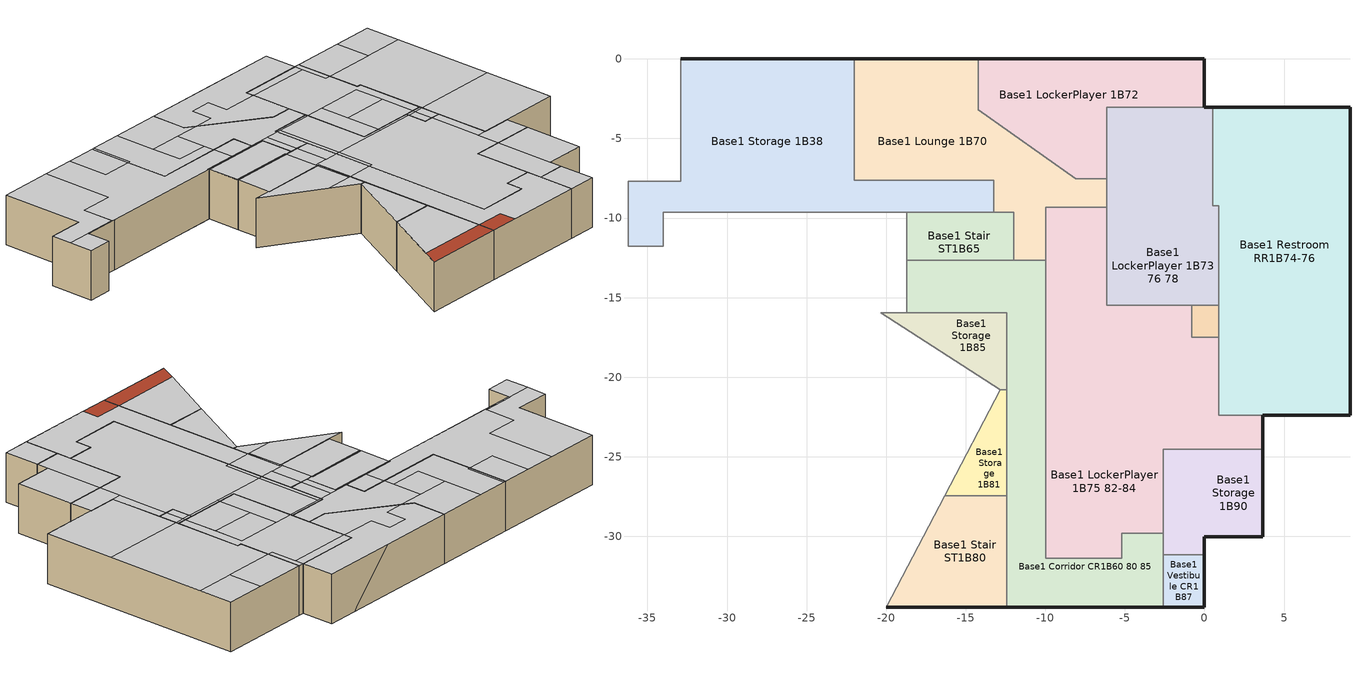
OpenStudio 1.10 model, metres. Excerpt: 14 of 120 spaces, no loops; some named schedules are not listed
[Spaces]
Base1 Stair ST1B80
 floor to Base2 Stair ST2B80: -12.42,-27.44 -12.42,-34.45 -20,-34.45 -16.31,-27.44 z-4.5
 wall outside: -20,-34.45 -12.42,-34.45 z-4.5:0
 wall to Base2 Weight 2B55 1B50: -16.31,-27.44 -20,-34.45 z-4.5:0
 wall to Base1 Storage 1B81: -12.42,-27.44 -16.31,-27.44 z-4.5:0
 wall to Base1 Corridor CR1B60 80 85: -12.42,-34.45 -12.42,-27.44 z-4.5:0
 ceiling to Flr1 Dining 150: -19.2,-32.92 -12.42,-32.92 -12.42,-27.44 -16.31,-27.44 z0
 roof outside: -12.42,-34.45 -12.42,-32.92 -19.2,-32.92 -20,-34.45 z0
Base1 Corridor CR1B60 80 85
 floor to Base2 Weight NE: -9.98,-17.58 -9.98,-21.76 -12.42,-21.76 -12.42,-17.58 z-4.5
 floor to Base2 Weight 2B55 1B50: -13.16,-15.9 -13.16,-15.95 -18.72,-15.95 -18.72,-15.9 z-4.5
 floor to Base2 Break 2B54: -15.21,-12.67 -15.21,-15.9 -18.72,-15.9 -18.72,-12.67 z-4.5
 floor to Base2 Restroom 2B55: -9.98,-15.15 -9.98,-17.58 -12.42,-17.58 -12.42,-15.95 -13.16,-15.95 -13.16,-15.15 z-4.5
 floor to Base2 Yoga 2B85: -9.98,-21.76 -9.98,-31.37 -5.18,-31.37 -5.18,-29.79 -2.59,-29.79 -2.59,-34.45 -12.42,-34.45 -12.42,-21.76 z-4.5
 floor to Base2 Corridor CR2B10 30 45: -9.98,-12.67 -9.98,-15.15 -13.16,-15.15 -13.16,-15.9 -15.21,-15.9 -15.21,-12.67 z-4.5
 wall outside: -12.42,-34.45 -2.59,-34.45 z-4.5:0
 wall to Base1 Storage 1B90: -2.59,-31.17 -2.59,-29.79 z-4.5:0
 wall to Base1 Vestibule CR1B87: -2.59,-34.45 -2.59,-31.17 z-4.5:0
 wall to Base1 Storage 1B81: -12.42,-20.79 -12.42,-27.44 z-4.5:0
 wall to Base1 Storage 1B85: -18.72,-15.95 -12.42,-15.95 -12.42,-20.79 z-4.5:0
 wall to Base1 Corridor CR1B05 25 55: -18.72,-12.67 -18.72,-15.95 z-4.5:0
 wall to Base1 Stair ST1B65: -11.97,-12.67 -18.72,-12.67 z-4.5:0
 wall to Base1 Lounge 1B70: -9.98,-12.67 -11.97,-12.67 z-4.5:0
 wall to Base1 LockerPlayer 1B75 82-84: -2.59,-29.79 -5.18,-29.79 -5.18,-31.37 -9.98,-31.37 -9.98,-12.67 z-4.5:0
 ceiling to Flr1 Restroom RRW153: -12.62,-15.95 -12.62,-12.67 -18.72,-12.67 -18.72,-15.95 z0
 ceiling to Flr1 Unconditioned Shaft E: -9.98,-15.74 -9.98,-12.67 -11.26,-12.67 -11.26,-15.74 z0
 ceiling to Flr1 Dining 150: -2.59,-34.45 -2.59,-29.79 -5.18,-29.79 -5.18,-31.37 -9.98,-31.37 -9.98,-19.25 -12.42,-19.25 -12.42,-32.92 -9.77,-32.92 -9.77,-34.45 z0
 ceiling to Flr1 Storage 150F: -9.98,-19.25 -9.98,-15.74 -12.62,-15.74 -12.62,-15.95 -12.42,-15.95 -12.42,-19.25 z0
 ceiling to Flr1 Stair ST165: -11.26,-15.74 -11.26,-12.67 -12.62,-12.67 -12.62,-15.74 z0
 roof outside: -9.77,-34.45 -9.77,-32.92 -12.42,-32.92 -12.42,-34.45 z0
Base1 Vestibule CR1B87
 floor to Base2 Yoga 2B85: 0,-31.17 0,-34.45 -2.59,-34.45 -2.59,-31.17 z-4.5
 wall outside: -2.59,-34.45 0,-34.45 0,-31.17 z-4.5:0
 wall to Base1 Storage 1B90: 0,-31.17 -2.59,-31.17 z-4.5:0
 ceiling to Flr1 Dining 150: 0,-34.45 0,-31.17 -2.59,-31.17 -2.59,-34.45 z0
Base1 LockerPlayer 1B75 82-84
 floor to Base2 Storage 2B82: -0.81,-15.83 -0.81,-17.49 0,-17.49 0,-21.76 -4.39,-21.76 -4.39,-15.83 z-4.5
 floor to Base2 MechRoom 2B75: -6.13,-10.39 -6.13,-15.49 -0.81,-15.49 -0.81,-15.83 -9.74,-15.83 -9.74,-10.39 z-4.5; 0.89,-17.49 0.89,-21.16 0,-21.16 0,-17.49 z-4.5
 floor to Base2 Storage Perimeter N: -6.13,-9.32 -6.13,-10.39 -9.98,-10.39 -9.98,-9.32 z-4.5
 floor to Base2 Corridor CR2B10 30 45: -9.74,-12.63 -9.74,-15.15 -9.98,-15.15 -9.98,-12.63 z-4.5
 floor to Base2 Restroom 2B55: -9.74,-15.15 -9.74,-17.58 -9.98,-17.58 -9.98,-15.15 z-4.5
 floor to Base2 Weight NE: -4.39,-15.83 -4.39,-21.76 -9.98,-21.76 -9.98,-17.58 -9.74,-17.58 -9.74,-15.83 z-4.5
 floor to Base2 Storage 2B75A: 0.89,-21.16 0.89,-22.4 3.66,-22.4 3.66,-24.54 0,-24.54 0,-21.16 z-4.5
 floor to Base2 Yoga 2B85: 0,-21.76 0,-24.54 -2.59,-24.54 -2.59,-29.79 -5.18,-29.79 -5.18,-31.37 -9.98,-31.37 -9.98,-21.76 z-4.5
 floor to Base2 Electrical 2B70: -9.74,-10.39 -9.74,-12.63 -9.98,-12.63 -9.98,-10.39 z-4.5
 wall outside: 3.66,-24.54 3.66,-22.4 z-4.5:0
 wall to Base1 LockerPlayer 1B73 76 78: -0.81,-15.49 -6.13,-15.49 -6.13,-9.32 z-4.5:0
 wall to Base1 Unconditioned Shaft: 0.89,-17.49 -0.81,-17.49 -0.81,-15.49 z-4.5:0
 wall to Base1 Restroom RR1B74-76: 3.66,-22.4 0.89,-22.4 0.89,-17.49 z-4.5:0
 wall to Base1 Storage 1B90: -2.59,-29.79 -2.59,-24.54 3.66,-24.54 z-4.5:0
 wall to Base1 Lounge 1B70: -6.13,-9.32 -9.98,-9.32 -9.98,-12.67 z-4.5:0
 ceiling to Flr1 Storage 180: 3.66,-24.54 3.66,-22.4 0,-22.4 0,-24.54 z0
 ceiling to Flr1 Dining 150: -5.18,-31.37 -5.18,-29.79 -2.59,-29.79 -2.59,-24.54 0,-24.54 0,-17.49 -0.81,-17.49 -0.81,-15.74 -9.61,-15.74 -9.61,-19.25 -9.98,-19.25 -9.98,-31.37 z0
 ceiling to Flr1 Storage 181: -0.81,-15.74 -0.81,-15.49 -4.36,-15.49 -4.36,-15.74 z0
 ceiling to Flr1 Hydrotherapy 186: 0.89,-22.4 0.89,-17.49 0,-17.49 0,-22.4 z0
 ceiling to Flr1 Treatment 170 177A 185: -6.13,-9.51 -6.13,-9.32 -9.98,-9.32 -9.98,-9.51 z0
 ceiling to Flr1 Storage 150F: -9.61,-19.25 -9.61,-15.74 -9.98,-15.74 -9.98,-19.25 z0
 ceiling to Flr1 Restroom RR176 178: -4.36,-15.74 -4.36,-15.49 -6.13,-15.49 -6.13,-9.51 -9.61,-9.51 -9.61,-15.74 z0
 ceiling to Flr1 Unconditioned Shaft E: -9.61,-15.74 -9.61,-9.51 -9.98,-9.51 -9.98,-15.74 z0
Base1 Storage 1B90
 floor to Base2 Storage 2B75A: 3.66,-24.54 3.66,-30.02 0,-30.02 0,-24.54 z-4.5
 floor to Base2 Yoga 2B85: -2.59,-24.54 0,-24.54 0,-31.17 -2.59,-31.17 z-4.5
 wall outside: 0,-31.17 0,-30.02 3.66,-30.02 3.66,-24.54 z-4.5:0
 ceiling to Flr1 Storage 180: 3.66,-30.02 3.66,-24.54 0,-24.54 0,-30.02 z0
 ceiling to Flr1 Dining 150: 0,-31.17 0,-24.54 -2.59,-24.54 -2.59,-31.17 z0
Base1 Storage 1B81
 floor to Base2 Weight 2B55 1B50: -12.42,-20.79 -12.42,-21.76 -13.33,-21.76 -12.82,-20.79 z-4.5
 floor to Base2 Yoga 2B85: -12.42,-21.76 -12.42,-27.44 -16.31,-27.44 -13.33,-21.76 z-4.5
 wall to Base1 Storage 1B85: -12.42,-20.79 -12.82,-20.79 z-4.5:0
 wall to Base2 Weight 2B55 1B50: -12.82,-20.79 -16.31,-27.44 z-4.5:0
 ceiling to Flr1 Dining 150: -12.42,-27.44 -12.42,-20.79 -12.82,-20.79 -16.31,-27.44 z0
Base1 Restroom RR1B74-76
 floor to Base2 MechRoom 2B75: 9.14,-3.05 9.14,-19.89 3,-19.89 3,-21.16 0.89,-21.16 0.89,-9.22 0.51,-9.22 0.51,-3.05 z-4.5
 floor to Base2 Storage 2B75A: 3,-21.16 3,-22.4 0.89,-22.4 0.89,-21.16 z-4.5
 floor to Base2 Storage 2B75B: 9.14,-19.89 9.14,-22.4 3,-22.4 3,-19.89 z-4.5
 wall outside: 3.66,-22.4 9.14,-22.4 9.14,-3.05 0.51,-3.05 z-4.5:0
 wall to Base1 Unconditioned Shaft: 0.89,-15.49 0.89,-17.49 z-4.5:0
 wall to Base1 LockerPlayer 1B73 76 78: 0.51,-3.05 0.51,-9.22 0.89,-9.22 0.89,-15.49 z-4.5:0
 ceiling to Flr1 Stair ST195: 5.35,-6.32 5.35,-3.05 0.51,-3.05 0.51,-6.32 z0
 ceiling to Flr1 Hydrotherapy 186: 9.14,-22.4 9.14,-15.74 0.89,-15.74 0.89,-22.4 z0
 ceiling to Flr1 Treatment 170 177A 185: 9.14,-15.74 9.14,-6.32 0.51,-6.32 0.51,-9.22 0.89,-9.22 0.89,-15.74 z0
 ceiling to Flr1 Break 189: 9.14,-6.32 9.14,-3.05 5.35,-3.05 5.35,-6.32 z0
Base1 Storage 1B85
 floor to Base2 Restroom 2B55: -12.42,-15.95 -12.42,-17.58 -13.16,-17.58 -13.16,-15.95 z-4.5
 floor to Base2 Weight 2B55 1B50: -13.16,-15.95 -13.16,-17.58 -12.42,-17.58 -12.42,-20.79 -12.82,-20.79 -20.34,-15.95 z-4.5
 wall to Base2 Weight 2B55 1B50: -20.34,-15.95 -12.82,-20.79 z-4.5:0
 wall to Base1 Corridor CR1B05 25 55: -18.72,-15.95 -20.34,-15.95 z-4.5:0
 ceiling to Flr1 Restroom RRW153: -12.62,-19.25 -12.62,-15.95 -20.34,-15.95 -15.2,-19.25 z0
 ceiling to Flr1 Storage 150F: -12.42,-19.25 -12.42,-15.95 -12.62,-15.95 -12.62,-19.25 z0
 ceiling to Flr1 Dining 150: -12.42,-20.79 -12.42,-19.25 -15.2,-19.25 -12.82,-20.79 z0
Base1 Unconditioned Shaft
 floor to Base2 MechRoom 2B75: 0.89,-15.49 0.89,-17.49 0,-17.49 0,-15.83 -0.81,-15.83 -0.81,-15.49 z-4.5
 floor to Base2 Storage 2B82: 0,-15.83 0,-17.49 -0.81,-17.49 -0.81,-15.83 z-4.5
 wall to Base1 LockerPlayer 1B73 76 78: 0.89,-15.49 -0.81,-15.49 z-4.5:0
 ceiling to Flr1 Storage 181: 0,-15.74 0,-15.49 -0.81,-15.49 -0.81,-15.74 z0
 ceiling to Flr1 Hydrotherapy 186: 0.89,-17.49 0.89,-15.74 0,-15.74 0,-17.49 z0
 ceiling to Flr1 Dining 150: 0,-17.49 0,-15.74 -0.81,-15.74 -0.81,-17.49 z0
 ceiling to Flr1 Treatment 170 177A 185: 0.89,-15.74 0.89,-15.49 0,-15.49 0,-15.74 z0
Base1 LockerPlayer 1B73 76 78
 floor to Base2 Storage Perimeter N: -2.83,-3.05 -2.83,-10.39 -6.13,-10.39 -6.13,-3.05 z-4.5
 floor to Base2 MechRoom 2B75: 0.51,-3.05 0.51,-9.22 0.89,-9.22 0.89,-15.49 -6.13,-15.49 -6.13,-10.39 -2.83,-10.39 -2.83,-3.05 z-4.5
 wall outside: 0.51,-3.05 0,-3.05 z-4.5:0
 wall to Base1 Lounge 1B70: -6.13,-7.54 -6.13,-9.32 z-4.5:0
 wall to Base1 LockerPlayer 1B72: 0,-3.05 -6.13,-3.05 -6.13,-7.54 z-4.5:0
 ceiling to Flr1 Office 173 175 177 179: 0,-3.81 0,-3.05 -6.13,-3.05 -6.13,-3.81 z0
 ceiling to Flr1 Restroom RR176 178: -4.36,-15.49 -4.36,-9.51 -6.13,-9.51 -6.13,-15.49 z0
 ceiling to Flr1 Office 178: 0,-12.28 0,-9.51 -4.36,-9.51 -4.36,-12.28 z0
 ceiling to Flr1 Stair ST195: 0,-6.32 0.51,-6.32 0.51,-3.05 0,-3.05 z0
 ceiling to Flr1 Storage 181: 0,-15.49 0,-12.28 -4.36,-12.28 -4.36,-15.49 z0
 ceiling to Flr1 Treatment 170 177A 185: 0.89,-15.49 0.89,-9.22 0.51,-9.22 0.51,-6.32 0,-6.32 0,-3.81 -6.13,-3.81 -6.13,-9.51 0,-9.51 0,-15.49 z0
Base1 Lounge 1B70
 floor to Base2 Corridor CR2B10 30 45: -9.98,-12.63 -9.98,-12.67 -11.97,-12.67 -11.97,-12.63 z-4.5
 floor to Base2 Electrical 2B70: -9.98,-10.39 -9.98,-12.63 -11.97,-12.63 -11.97,-10.39 z-4.5
 floor to Base2 Storage Perimeter N: -14.22,0 -14.22,-3.2 -8.08,-7.54 -6.13,-7.54 -6.13,-9.32 -9.98,-9.32 -9.98,-10.39 -11.97,-10.39 -11.97,-9.64 -13.23,-9.64 -13.23,-7.63 -21.99,-7.63 -21.99,0 z-4.5
 wall ground (Surface 465 C-Factor Construction): -14.22,0 -21.99,0 z-4.5:0
 wall to Base1 LockerPlayer 1B72: -6.13,-7.54 -8.08,-7.54 -14.22,-3.2 -14.22,0 z-4.5:0
 wall to Base1 Stair ST1B65: -13.23,-9.64 -11.97,-9.64 -11.97,-12.67 z-4.5:0
 wall to Base1 Storage 1B38: -21.99,0 -21.99,-7.63 -13.23,-7.63 -13.23,-9.64 z-4.5:0
 ceiling to Flr1 Treatment 170 177A 185: -9.98,-9.51 -9.98,-9.32 -6.13,-9.32 -6.13,-7.54 -8.08,-7.54 -13.36,-3.81 -15.76,-3.81 -15.76,-7.63 -13.23,-7.63 -13.23,-9.51 z0
 ceiling to Flr1 Vestibule 156: -21.8,-3.81 -21.8,0 -21.99,0 -21.99,-3.81 z0
 ceiling to Flr1 Treatment 171: -15.76,-6.61 -15.76,-3.81 -18.81,-3.81 -18.81,-6.61 z0
 ceiling to Flr1 Unconditioned Shaft E: -9.98,-12.67 -9.98,-9.51 -11.26,-9.51 -11.26,-12.67 z0
 ceiling to Flr1 Office 173 175 177 179: -13.36,-3.81 -14.22,-3.2 -14.22,0 -18.81,0 -18.81,-3.81 z0
 ceiling to Flr1 Lobby 155 ST155 255 ST255: -15.76,-7.63 -15.76,-6.61 -18.81,-6.61 -18.81,0 -21.8,0 -21.8,-3.81 -21.99,-3.81 -21.99,-7.63 z0
 ceiling to Flr1 Stair ST165: -11.26,-12.67 -11.26,-9.51 -13.23,-9.51 -13.23,-9.64 -11.97,-9.64 -11.97,-12.67 z0
Base1 Stair ST1B65
 floor to Base2 Electrical 2B70: -11.97,-10.39 -11.97,-12.63 -12.12,-12.63 -12.12,-10.39 z-4.5
 floor to Base2 Storage Perimeter N: -11.97,-9.64 -11.97,-10.39 -18.72,-10.39 -18.72,-9.64 z-4.5
 floor to Base2 Break 2B54: -15.21,-12.51 -15.21,-12.67 -18.72,-12.67 -18.72,-12.51 z-4.5
 floor to Base2 Corridor CR2B10 30 45: -12.12,-10.39 -12.12,-12.63 -11.97,-12.63 -11.97,-12.67 -15.21,-12.67 -15.21,-12.51 -18.72,-12.51 -18.72,-10.39 z-4.5
 wall to Base1 Storage 1B38: -13.23,-9.64 -18.72,-9.64 z-4.5:0
 wall to Base1 Corridor CR1B05 25 55: -18.72,-9.64 -18.72,-12.67 z-4.5:0
 ceiling to Flr1 Restroom RRW153: -12.62,-12.67 -12.62,-12.54 -18.72,-12.54 -18.72,-12.67 z0
 ceiling to Flr1 Stair ST165: -11.97,-12.67 -11.97,-9.64 -18.72,-9.64 -18.72,-12.54 -12.62,-12.54 -12.62,-12.67 z0
Base1 Storage 1B38
 floor to Base2 Storage 2B15: -34.01,-10.39 -34.01,-11.76 -36.22,-11.76 -36.22,-10.39 z-4.5
 floor to Base2 Storage Perimeter N: -21.99,0 -21.99,-7.63 -13.23,-7.63 -13.23,-9.64 -34.01,-9.64 -34.01,-10.39 -36.22,-10.39 -36.22,-7.7 -32.92,-7.7 -32.92,0 z-4.5
 wall ground (Surface 488 C-Factor Construction): -21.99,0 -32.92,0 z-4.5:0
 wall to Base1 Corridor CR1B05 25 55: -30.71,-9.64 -18.72,-9.64 / -36.22,-11.76 -34.01,-11.76 z-4.5:0
 wall to Base1 Elevator EL1B45: -34.01,-11.76 -34.01,-9.64 -30.71,-9.64 z-4.5:0
 wall to Base1 LockerOther 1B30: -36.22,-7.7 -36.22,-11.76 z-4.5:0
 wall to Base1 Lounge 1B33 36: -32.92,0 -32.92,-7.7 -36.22,-7.7 z-4.5:0
 ceiling to Flr1 Elevator EL145: -30.95,-9.64 -30.95,-9.55 -33.93,-9.55 -33.93,-9.64 z0
 ceiling to Flr1 Lobby 155 ST155 255 ST255: -18.81,-9.64 -18.81,-9.51 -15.76,-9.51 -15.76,-7.63 -21.99,-7.63 -21.99,-3.81 -24.85,-3.81 -24.85,0 -27.83,0 -27.83,-6.61 -30.95,-6.61 -30.95,-9.64 z0
 ceiling to Flr1 Treatment 170 177A 185: -13.23,-9.51 -13.23,-7.63 -15.76,-7.63 -15.76,-9.51 z0
 ceiling to Flr1 Vestibule 156: -21.99,-3.81 -21.99,0 -24.85,0 -24.85,-3.81 z0
 ceiling to Flr1 Stair ST165: -13.23,-9.64 -13.23,-9.51 -18.81,-9.51 -18.81,-9.64 z0
 ceiling to Flr1 Office 130-132 136 138 139: -30.95,-9.55 -30.95,-6.61 -27.83,-6.61 -27.83,0 -32.92,0 -32.92,-7.7 -36.22,-7.7 -36.22,-9.55 z0
 ceiling to Flr1 Office 133: -34.01,-11.76 -34.01,-9.64 -33.93,-9.64 -33.93,-9.55 -36.22,-9.55 -36.22,-11.76 z0
Base1 LockerPlayer 1B72
 floor to Base2 MechRoom 2B75: 0,0 0,-3.05 -2.83,-3.05 -2.83,0 z-4.5
 floor to Base2 Storage Perimeter N: -2.83,0 -2.83,-3.05 -6.13,-3.05 -6.13,-7.54 -8.08,-7.54 -14.22,-3.2 -14.22,0 z-4.5
 wall outside: 0,-3.05 0,0 z-4.5:0; 0,0,0 0,0,-4.5 -2.83,0,-4.5 -7.11,0,0
 wall ground (Surface 517 C-Factor Construction): -7.11,0,0 -2.83,0,-4.5 -14.22,0,-4.5 -14.22,0,0
 ceiling to Flr1 Treatment 170 177A 185: -6.13,-7.54 -6.13,-3.81 -9.54,-3.81 -9.54,-1.85 -11.5,-1.85 -11.5,-3.81 -13.36,-3.81 -8.08,-7.54 z0
 ceiling to Flr1 Office 173 175 177 179: -11.5,-3.81 -11.5,-1.85 -9.54,-1.85 -9.54,-3.81 -6.13,-3.81 -6.13,-3.05 0,-3.05 0,0 -14.22,0 -14.22,-3.2 -13.36,-3.81 z0
[Building]
Dal_Ward: North Axis {deg}=0; Default Construction Set=CU Dal Ward Existing Constructions
[ClimateZones]
Climate Zone Institution Name 1=ASHRAE; Climate Zone Document Name 1=ANSI/ASHRAE Standard 169; Climate Zone Document Year 1=2006; Climate Zone Institution Name 2=CEC; Climate Zone Document Name 2=California Climate Zone Descriptions; Climate Zone Document Year 2=1995
[Site]
Broomfield Jeffco  Boulder   S: Latitude {deg}=40.13; Longitude {deg}=-105.24; Time Zone {hr}=-7; Elevation {m}=1689
[SizingPeriod:DesignDay] Daily Dry-Bulb Temperature Range {deltaC}=15.2; Barometric Pressure {Pa}=83011; Wind Speed {m/s}=4.2; Wind Direction {deg}=80; Sky Clearness=0; Rain Indicator=0; Snow Indicator=0; Day of Month=21; Month=7; Day Type=SummerDesignDay; Daylight Saving Time Indicator=0; Dry-Bulb Temperature Range Modifier Type=DefaultMultipliers; Solar Model Indicator=ASHRAETau; ASHRAE Taub=0.424; ASHRAE Taud=2.012
Name | Maximum Dry-Bulb Temperature {C} | Humidity Indicating Conditions at Maximum Dry-Bulb {BasedOnField A3} | Humidity Indicating Type
Denver Intl Ap Ann Clg .4% Condns DB=>MWB | 34.6 | 15.7 | Wetbulb
Denver Intl Ap Ann Clg .4% Condns WB=>MDB | 27.3 | 18.3 | Wetbulb
Denver Intl Ap Ann Clg .4% Condns Enth=>MDB | 27 | 58300 | Enthalpy
Denver Intl Ap Ann Clg .4% Condns DP=>MDB | 19.9 | 16 | Dewpoint
[Construction]
ExtSlabCarpet 4in ClimateZone 1-8: MAT-CC05 4 HW CONCRETE, CP02 CARPET PAD
Interior Floor: F16 Acoustic tile, F05 Ceiling air space resistance, M11 100mm lightweight concrete
Interior Wall: G01a 19mm gypsum board, F04 Wall air space resistance, G01a 19mm gypsum board
Interior Ceiling: M11 100mm lightweight concrete, F05 Ceiling air space resistance, F16 Acoustic tile
Interior Window: Clear 3mm
Interior Door; Interior Partition: G05 25mm wood
Dal Ward Existing Roof: Clay Roof Tile - Lightweight Concrete - 1 in. - 80 lb/ft3, Metal Decking, Steel Roof Joists with R-30 Batt Insulation, Gypsum Board - 5/8 in.
Dal Ward Existing Exterior Wall: Sandstone - 4 in. - 120 lb/ft3, Gypsum Board - 5/8 in., Extruded Polystyrene Insulation Board - 1 in., Steel-Framed - 8 in. Studs - 16 in. OC - R-19 Cavity Insulation, Gypsum Board - 5/8 in.
Dal Ward Existing Glazing - U-0.55/SHGC-0.35/VLT-0.44: Dal Ward Existing Glazing - U-0.55/SHGC-0.35/VLT-0.44
Dal Ward Existing Glazing - U-0.55/SHGC-0.55/VLT-0.70: Dal Ward Existing Glazing - U-0.55/SHGC-0.55/VLT-0.70
Dal Ward Existing Glazing - U-0.80/SHGC-0.55/VLT-0.70: Dal Ward Existing Glazing - U-0.80/SHGC-0.55/VLT-0.70
[Material]
Name | Roughness | Thickness {m} | Conductivity {W/m-K} | Density {kg/m3} | Specific Heat {J/kg-K} | Thermal Absorptance | Solar Absorptance | Visible Absorptance
MAT-CC05 4 HW CONCRETE | Rough | 0.1016 | 1.311 | 2240 | 836.8 | 0.9 | 0.85 | 0.85
Metal Decking | MediumSmooth | 0.0015 | 45.006 | 7680 | 418.4 | 0.9 | 0.6 | 0.6
F16 Acoustic tile | MediumSmooth | 0.0191 | 0.06 | 368 | 590 | 0.9 | 0.3 | 0.3
M11 100mm lightweight concrete | MediumRough | 0.1016 | 0.53 | 1280 | 840 | 0.9 | 0.5 | 0.5
G01a 19mm gypsum board | MediumSmooth | 0.019 | 0.16 | 800 | 1090 | 0.9 | 0.4 | 0.4
G05 25mm wood | MediumSmooth | 0.0254 | 0.15 | 608 | 1630 | 0.9 | 0.5 | 0.5
Clay Roof Tile - Lightweight Concrete - 1 in. - 80 lb/ft3 | MediumRough | 0.0254 | 0.53 | 1281.48 | 840
Gypsum Board - 5/8 in. | MediumSmooth | 0.015875 | 0.16 | 800 | 1090
Sandstone - 4 in. - 120 lb/ft3 | MediumRough | 0.1016 | 1.9 | 1922.22 | 790
Steel-Framed - 8 in. Studs - 16 in. OC - R-19 Cavity Insulation | Smooth | 0.2032 | 0.192299 | 69.5201 | 628.02
[Material:NoMass]
CP02 CARPET PAD: Roughness=Smooth; Thermal Resistance {m2-K/W}=0.1; Thermal Absorptance=0.9; Solar Absorptance=0.8; Visible Absorptance=0.8
[Material:AirGap]
Name | Thermal Resistance {m2-K/W}
F05 Ceiling air space resistance | 0.18
F04 Wall air space resistance | 0.15
Extruded Polystyrene Insulation Board - 1 in. | 0.880551
Steel Roof Joists with R-30 Batt Insulation | 2.64165
[WindowMaterial:Glazing]
Clear 3mm: Optical Data Type=SpectralAverage; Thickness {m}=0.003; Solar Transmittance at Normal Incidence=0.837; Front Side Solar Reflectance at Normal Incidence=0.075; Back Side Solar Reflectance at Normal Incidence=0; Visible Transmittance at Normal Incidence=0.898; Front Side Visible Reflectance at Normal Incidence=0.081; Back Side Visible Reflectance at Normal Incidence=0; Infrared Transmittance at Normal Incidence=0; Front Side Infrared Hemispherical Emissivity=0.84; Back Side Infrared Hemispherical Emissivity=0.84; Conductivity {W/m-K}=0.9; Dirt Correction Factor for Solar and Visible Transmittance=1; Solar Diffusing=No
[DefaultConstructionSet]
CU Dal Ward Existing Constructions: Default Exterior Surface Constructions=Default Surface Constructions 13; Default Interior Surface Constructions=Default Surface Constructions 14; Default Ground Contact Surface Constructions=Default Surface Constructions 15; Default Exterior SubSurface Constructions=Default Sub Surface Constructions 9; Default Interior SubSurface Constructions=Default Sub Surface Constructions 10; Interior Partition Construction=Interior Partition
[DefaultSurfaceConstructions]
Name | Floor Construction | Wall Construction | Roof Ceiling Construction
Default Surface Constructions 13 | ExtSlabCarpet 4in ClimateZone 1-8 | Dal Ward Existing Exterior Wall | Dal Ward Existing Roof
Default Surface Constructions 14 | Interior Floor | Interior Wall | Interior Ceiling
Default Surface Constructions 15 | ExtSlabCarpet 4in ClimateZone 1-8 | ExtSlabCarpet 4in ClimateZone 1-8 | ExtSlabCarpet 4in ClimateZone 1-8
[DefaultSubSurfaceConstructions]
Name | Fixed Window Construction | Operable Window Construction | Glass Door Construction | Tubular Daylight Dome Construction | Tubular Daylight Diffuser Construction | Door Construction
Default Sub Surface Constructions 9 | Dal Ward Existing Glazing - U-0.55/SHGC-0.55/VLT-0.70 | Dal Ward Existing Glazing - U-0.55/SHGC-0.35/VLT-0.44 | Dal Ward Existing Glazing - U-0.80/SHGC-0.55/VLT-0.70 | Interior Window | Interior Window
Default Sub Surface Constructions 10 | Interior Window | Interior Window |  |  |  | Interior Door
[WindowMaterial:SimpleGlazingSystem]
Name | U-Factor {W/m2-K} | Solar Heat Gain Coefficient | Visible Transmittance
Dal Ward Existing Glazing - U-0.80/SHGC-0.55/VLT-0.70 | 4.54261 | 0.55 | 0.7
Dal Ward Existing Glazing - U-0.55/SHGC-0.35/VLT-0.44 | 3.12304 | 0.35 | 0.44
Dal Ward Existing Glazing - U-0.55/SHGC-0.55/VLT-0.70 | 3.12304 | 0.55 | 0.7
[Construction:CfactorUndergroundWall] C-Factor {W/m2-K}=0.647322; Height {m}=4.4958
Surface 488 C-Factor Construction; Surface 465 C-Factor Construction; Surface 517 C-Factor Construction
[BuildingStory]
Base1: Nominal Z Coordinate {m}=0; Nominal Floor to Floor Height {m}=4.4958
[Space] Building Story=Base1
Name | Space Type | Thermal Zone
Base1 Stair ST1B80; Base1 Stair ST1B65 | 90.1-2007 - Dal_Ward - Stair - AHU-1 - ExistingLPD | Base1 Corridor E
Base1 Corridor CR1B60 80 85 | 90.1-2007 - Dal_Ward - Corridor - AHU-1 - ExistingLPD | Base1 Corridor E
Base1 Vestibule CR1B87 | 90.1-2007 - Dal_Ward - AlwaysOn - Vestibule - NoVentilation - ExistingLPD | Base1 Vestibule CR1B87
Base1 LockerPlayer 1B75 82-84 | 90.1-2007 - Dal_Ward - LockerPlayer - AHU-1 | Base1 LockerPlayer SE
Base1 Storage 1B90 | 90.1-2007 - Dal_Ward - Storage - AHU-1 | Base1 LockerPlayer SE
Base1 Storage 1B81 | 90.1-2007 - Dal_Ward - Storage - AHU-1 - ExistingLPD | Base1 Corridor E
Base1 Restroom RR1B74-76 | 90.1-2007 - Dal_Ward - Restroom - AHU-4 | Base1 LockerPlayer E
Base1 Storage 1B85 | 90.1-2007 - Dal_Ward - Storage - AHU-1 | Base1 Corridor E
Base1 Unconditioned Shaft |  | Base1 Unconditioned Shaft
Base1 LockerPlayer 1B73 76 78 | 90.1-2007 - Dal_Ward - LockerPlayer - AHU-4 | Base1 LockerPlayer E
Base1 Lounge 1B70 | 90.1-2007 - Dal_Ward - Lounge - AHU-4 | Base1 LockerPlayer NE
Base1 Storage 1B38 | 90.1-2007 - Dal_Ward - Storage - AHU-1 - ExistingLPD | Base1 Storage 1B38
Base1 LockerPlayer 1B72 | 90.1-2007 - Dal_Ward - LockerPlayer - AHU-4 | Base1 LockerPlayer NE
[ThermalZone] Use Ideal Air Loads=No
Name | Multiplier | Thermostat
Base1 Corridor E | 1 | Base1 Corridor E Thermostat
Base1 LockerPlayer SE |  | Base1 LockerPlayer SE Thermostat
Base1 LockerPlayer E | 1 | Base1 LockerPlayer E Thermostat
Base1 Unconditioned Shaft
Base1 Storage 1B38 |  | Base1 Storage 1B38 Thermostat
Base1 Vestibule CR1B87 |  | Base1 Vestibule CR1B87 Thermostat
Base1 LockerPlayer NE |  | Base1 LockerPlayer NE Thermostat
[Sizing:Zone]
Base1 Unconditioned Shaft: Zone Cooling Design Supply Air Temperature {C}=14; Zone Heating Design Supply Air Temperature {C}=40; Zone Cooling Design Supply Air Humidity Ratio {kg-H2O/kg-air}=0.0085; Zone Heating Design Supply Air Humidity Ratio {kg-H2O/kg-air}=0.008; Cooling Design Air Flow Method=DesignDay; Heating Design Air Flow Method=DesignDay
[People:Definition] Number of People Calculation Method=People/Area; Fraction Radiant=0.3
Name | People per Space Floor Area {person/m2}
90.1-2007 - Office - Corridor People Definition | 0.0107639
90.1-2007 - PriSchl - Gym People Definition | 0.5
90.1-2007 - CU - Lounge People Definition | 0.161459
90.1-2007 - Office - Restroom People Definition | 0.107639
[ElectricEquipment:Definition] Design Level Calculation Method=Watts/Area
Name | Watts per Space Floor Area {W/m2} | Watts per Person {W/person}
90.1-2007 - Noresco - Corridor Electric Equipment Definition | 0
90.1-2007 - CU - LockerPlayer Electric Equipment Definition | 2.15278 | 0
90.1-2007 - CU - Lounge Electric Equipment Definition | 1.61459
90.1-2007 - Noresco - Restroom Electric Equipment Definition | 0 | 0
[DefaultScheduleSet] People Activity Level Schedule=Dal_Ward Activity Schedule
Name | Number of People Schedule | Lighting Schedule | Electric Equipment Schedule | Gas Equipment Schedule | Infiltration Schedule
90.1-2007 - Dal_Ward - AlwaysOn - Vestibule Schedule Set | Dal_Ward Vestibule Occupancy Schedule | Dal_Ward Vestibule Lighting Schedule | Dal_Ward Vestibule Equipment Schedule | Dal_Ward Vestibule Equipment Schedule | Dal_Ward AlwaysOn Infiltration Schedule
90.1-2007 - Dal_Ward - LockerPlayer Schedule Set | Dal_Ward LockerPlayer Occupancy Schedule | Dal_Ward LockerPlayer Lighting Schedule | Dal_Ward LockerPlayer Equipment Schedule | Dal_Ward LockerPlayer Equipment Schedule | Dal_Ward Infiltration Schedule
90.1-2007 - Dal_Ward - Storage Schedule Set | Dal_Ward Storage Occupancy Schedule | Dal_Ward Storage Lighting Schedule | Dal_Ward Storage Equipment Schedule | Dal_Ward Storage Equipment Schedule | Dal_Ward Infiltration Schedule
90.1-2007 - Dal_Ward - Corridor Schedule Set | Dal_Ward Corridor Occupancy Schedule | Dal_Ward Corridor Lighting Schedule | Dal_Ward Corridor Equipment Schedule | Dal_Ward Corridor Equipment Schedule | Dal_Ward Infiltration Schedule
90.1-2007 - Dal_Ward - Stair Schedule Set | Dal_Ward Stair Occupancy Schedule | Dal_Ward Stair Lighting Schedule | Dal_Ward Stair Equipment Schedule | Dal_Ward Stair Equipment Schedule | Dal_Ward Infiltration Schedule
90.1-2007 - Dal_Ward - Lounge Schedule Set | Dal_Ward Lounge Occupancy Schedule | Dal_Ward Lounge Lighting Schedule | Dal_Ward Lounge Equipment Schedule | Dal_Ward Lounge Equipment Schedule | Dal_Ward Infiltration Schedule
90.1-2007 - Dal_Ward - Restroom Schedule Set | Dal_Ward ClosedOffice Occupancy Schedule | Dal_Ward ClosedOffice Lighting Schedule | Dal_Ward ClosedOffice Equipment Schedule | Dal_Ward ClosedOffice Equipment Schedule | Dal_Ward Infiltration Schedule
[SpaceType]
Name | Default Schedule Set | Design Specification Outdoor Air Object | Standards Building Type | Standards Space Type
90.1-2007 - Dal_Ward - Storage - AHU-1; 90.1-2007 - Dal_Ward - Storage - AHU-1 - ExistingLPD | 90.1-2007 - Dal_Ward - Storage Schedule Set | 90.1-2007 - Office - Storage Ventilation - AHU-1 | Office | Storage
90.1-2007 - Dal_Ward - LockerPlayer - AHU-1 | 90.1-2007 - Dal_Ward - LockerPlayer Schedule Set | 90.1-2007 - CU - LockerPlayer Ventilation - AHU-1 | Office | Restroom
90.1-2007 - Dal_Ward - Restroom - AHU-4 | 90.1-2007 - Dal_Ward - Restroom Schedule Set | 90.1-2007 - Office - Restroom Ventilation - AHU-4 | Office | Restroom
90.1-2007 - Dal_Ward - LockerPlayer - AHU-4 | 90.1-2007 - Dal_Ward - LockerPlayer Schedule Set | 90.1-2007 - CU - LockerPlayer Ventilation - AHU-4 | Office | Restroom
90.1-2007 - Dal_Ward - Lounge - AHU-4 | 90.1-2007 - Dal_Ward - Lounge Schedule Set | 90.1-2007 - CU - Lounge Ventilation - AHU-4 | SmallHotel | GuestLounge
90.1-2007 - Dal_Ward - Stair - AHU-1 - ExistingLPD | 90.1-2007 - Dal_Ward - Stair Schedule Set | 90.1-2007 - Office - Stair Ventilation - AHU-1 | Office | Stair
90.1-2007 - Dal_Ward - AlwaysOn - Vestibule - NoVentilation - ExistingLPD | 90.1-2007 - Dal_Ward - AlwaysOn - Vestibule Schedule Set | 90.1-2007 - Office - Corridor Ventilation - NoVentilation | Office | Lobby
90.1-2007 - Dal_Ward - Corridor - AHU-1 - ExistingLPD | 90.1-2007 - Dal_Ward - Corridor Schedule Set | 90.1-2007 - Office - Corridor Ventilation - AHU-1 | Office | Corridor
[People]
Name | People Definition | Space or SpaceType
90.1-2007 - PriSchl - Gym People 8 | 90.1-2007 - PriSchl - Gym People Definition | 90.1-2007 - Dal_Ward - LockerPlayer - AHU-1
90.1-2007 - Office - Restroom People 4 | 90.1-2007 - Office - Restroom People Definition | 90.1-2007 - Dal_Ward - Restroom - AHU-4
90.1-2007 - PriSchl - Gym People 10 | 90.1-2007 - PriSchl - Gym People Definition | 90.1-2007 - Dal_Ward - LockerPlayer - AHU-4
90.1-2007 - CU - Lounge People 3 | 90.1-2007 - CU - Lounge People Definition | 90.1-2007 - Dal_Ward - Lounge - AHU-4
90.1-2007 - Office - Corridor People 11 | 90.1-2007 - Office - Corridor People Definition | 90.1-2007 - Dal_Ward - AlwaysOn - Vestibule - NoVentilation - ExistingLPD
90.1-2007 - Office - Corridor People 13 | 90.1-2007 - Office - Corridor People Definition | 90.1-2007 - Dal_Ward - Corridor - AHU-1 - ExistingLPD
[Lights]
Name | Lights Definition | Space or SpaceType
90.1-2007 - Office - Storage Lights 3 | 90.1-2007 - Dal_Ward - Storage - AHU-1 AppG ALC Lights Definition | 90.1-2007 - Dal_Ward - Storage - AHU-1
90.1-2007 - PriSchl - Gym Lights 3 | 90.1-2007 - Dal_Ward - LockerPlayer - AHU-1 AppG ALC Lights Definition | 90.1-2007 - Dal_Ward - LockerPlayer - AHU-1
90.1-2007 - Office - Restroom Lights 4 | 90.1-2007 - Dal_Ward - Restroom - AHU-4 AppG ALC Lights Definition | 90.1-2007 - Dal_Ward - Restroom - AHU-4
90.1-2007 - PriSchl - Gym Lights 4 | 90.1-2007 - Dal_Ward - LockerPlayer - AHU-4 AppG ALC Lights Definition | 90.1-2007 - Dal_Ward - LockerPlayer - AHU-4
90.1-2007 - CU - Lounge Lights 3 | 90.1-2007 - Dal_Ward - Lounge - AHU-4 AppG ALC Lights Definition | 90.1-2007 - Dal_Ward - Lounge - AHU-4
90.1-2007 - Office - Stair Lights 5 | 90.1-2007 - Office - Stair Lights Definition - Existing | 90.1-2007 - Dal_Ward - Stair - AHU-1 - ExistingLPD
90.1-2007 - Office - Corridor Lights 11 | 90.1-2007 - Office - Corridor Lights Definition - Vestibule - Existing | 90.1-2007 - Dal_Ward - AlwaysOn - Vestibule - NoVentilation - ExistingLPD
90.1-2007 - Office - Storage Lights 7 | 90.1-2007 - Office - Storage Lights Definition - Existing | 90.1-2007 - Dal_Ward - Storage - AHU-1 - ExistingLPD
90.1-2007 - Office - Corridor Lights 13 | 90.1-2007 - Office - Corridor Lights Definition - Proposed | 90.1-2007 - Dal_Ward - Corridor - AHU-1 - ExistingLPD
[ElectricEquipment]
Name | Electric Equipment Definition | Space or SpaceType
90.1-2007 - PriSchl - Gym Electric Equipment 7 | 90.1-2007 - CU - LockerPlayer Electric Equipment Definition | 90.1-2007 - Dal_Ward - LockerPlayer - AHU-1
90.1-2007 - Office - Restroom Electric Equipment 4 | 90.1-2007 - Noresco - Restroom Electric Equipment Definition | 90.1-2007 - Dal_Ward - Restroom - AHU-4
90.1-2007 - PriSchl - Gym Electric Equipment 9 | 90.1-2007 - CU - LockerPlayer Electric Equipment Definition | 90.1-2007 - Dal_Ward - LockerPlayer - AHU-4
90.1-2007 - CU - Lounge Electric Equipment 3 | 90.1-2007 - CU - Lounge Electric Equipment Definition | 90.1-2007 - Dal_Ward - Lounge - AHU-4
90.1-2007 - Office - Corridor Electric Equipment 11 | 90.1-2007 - Noresco - Corridor Electric Equipment Definition | 90.1-2007 - Dal_Ward - AlwaysOn - Vestibule - NoVentilation - ExistingLPD
90.1-2007 - Office - Corridor Electric Equipment 13 | 90.1-2007 - Noresco - Corridor Electric Equipment Definition | 90.1-2007 - Dal_Ward - Corridor - AHU-1 - ExistingLPD
[SpaceInfiltration:DesignFlowRate] Design Flow Rate Calculation Method=Flow/ExteriorArea
Name | Space or SpaceType | Flow per Exterior Surface Area {m3/s-m2} | Air Changes per Hour {1/hr} | Constant Term Coefficient
90.1-2007 - Office - Storage Infiltration 3 | 90.1-2007 - Dal_Ward - Storage - AHU-1 | 0.000226568
90.1-2007 - CU - LockerPlayer Infiltration 2 | 90.1-2007 - Dal_Ward - LockerPlayer - AHU-1 | 0.000226568
90.1-2007 - Office - Restroom Infiltration 4 | 90.1-2007 - Dal_Ward - Restroom - AHU-4 | 0.000226568
90.1-2007 - CU - LockerPlayer Infiltration 3 | 90.1-2007 - Dal_Ward - LockerPlayer - AHU-4 | 0.000226568
90.1-2007 - CU - Lounge Infiltration 3 | 90.1-2007 - Dal_Ward - Lounge - AHU-4 | 0.000226568
90.1-2007 - Office - Stair Infiltration 5 | 90.1-2007 - Dal_Ward - Stair - AHU-1 - ExistingLPD | 0.000226568
90.1-2007 - Office - Vestibule Infiltration 3 | 90.1-2007 - Dal_Ward - AlwaysOn - Vestibule - NoVentilation - ExistingLPD | 0 | 5
90.1-2007 - Office - Storage Infiltration 7 | 90.1-2007 - Dal_Ward - Storage - AHU-1 - ExistingLPD | 0.000226568
90.1-2007 - Office - Corridor Infiltration 5 | 90.1-2007 - Dal_Ward - Corridor - AHU-1 - ExistingLPD | 0.000226568 | 0 | 1
[DesignSpecification:OutdoorAir] Outdoor Air Method=Sum
90.1-2007 - Office - Storage Ventilation - AHU-1: Outdoor Air Flow per Floor Area {m3/s-m2}=0.00106648
90.1-2007 - Office - Corridor Ventilation - AHU-1; 90.1-2007 - Office - Stair Ventilation - AHU-1: Outdoor Air Flow per Floor Area {m3/s-m2}=0.000533238
90.1-2007 - CU - LockerPlayer Ventilation - AHU-1: Outdoor Air Flow per Floor Area {m3/s-m2}=0; Outdoor Air Flow per Person {m3/s-person}=0.0371546
90.1-2007 - Office - Restroom Ventilation - AHU-4: Outdoor Air Flow per Floor Area {m3/s-m2}=0.000332677
90.1-2007 - CU - LockerPlayer Ventilation - AHU-4: Outdoor Air Flow per Floor Area {m3/s-m2}=0; Outdoor Air Flow per Person {m3/s-person}=0.02318
90.1-2007 - CU - Lounge Ventilation - AHU-4: Outdoor Air Flow per Floor Area {m3/s-m2}=0.000665354; Outdoor Air Flow per Person {m3/s-person}=0.00257556; Outdoor Air Flow Rate {m3/s}=0; Outdoor Air Flow Air Changes per Hour {1/hr}=0
90.1-2007 - Office - Corridor Ventilation - NoVentilation: Outdoor Air Flow per Floor Area {m3/s-m2}=0
[Exterior:Lights:Definition]
Dal_Ward Exterior Lights Definition: Design Level {W}=1568
[Exterior:Lights]
Dal_Ward Exterior Lights: Exterior Lights Definition=Dal_Ward Exterior Lights Definition; Schedule=Always On Discrete; Control Option=AstronomicalClock
[Lights:Definition] Design Level Calculation Method=Watts/Area
Name | Watts per Space Floor Area {W/m2}
90.1-2007 - Office - Stair Lights Definition - Existing | 7.31946
90.1-2007 - Office - Corridor Lights Definition - Vestibule - Existing | 7.96529
90.1-2007 - Office - Storage Lights Definition - Existing | 4.19793
90.1-2007 - Office - Corridor Lights Definition - Proposed | 5.81251
90.1-2007 - Dal_Ward - Restroom - AHU-4 AppG ALC Lights Definition | 8.13752
90.1-2007 - Dal_Ward - Lounge - AHU-4 AppG ALC Lights Definition; 90.1-2007 - Dal_Ward - LockerPlayer - AHU-4 AppG ALC Lights Definition; 90.1-2007 - Dal_Ward - LockerPlayer - AHU-1 AppG ALC Lights Definition | 5.13439
90.1-2007 - Dal_Ward - Storage - AHU-1 AppG ALC Lights Definition | 6.00626
[ThermostatSetpoint:DualSetpoint]
Name | Heating Setpoint Temperature Schedule | Cooling Setpoint Temperature Schedule
Base1 Storage 1B38 Thermostat; Base1 LockerPlayer SE Thermostat; Base1 Corridor E Thermostat; Base1 LockerPlayer E Thermostat; Base1 LockerPlayer NE Thermostat | Dal_Ward Heating Setpoint Schedule | Dal_Ward Cooling Setpoint Schedule
Base1 Vestibule CR1B87 Thermostat | Dal_Ward Low Heating Setpoint Schedule | Dal_Ward No Cooling Setpoint Schedule
[OtherEquipment:Definition] Design Level Calculation Method=EquipmentLevel
Name | Design Level {W}
Base1 Storage 1B38 AHU Winter Design Day Load Definition | -3539.61
Base1 LockerPlayer SE AHU Winter Design Day Load Definition | -3350.83
Base1 Corridor E AHU Winter Design Day Load Definition | -2163.09
Base1 LockerPlayer E AHU Winter Design Day Load Definition | -1474.84
Base1 LockerPlayer NE AHU Winter Design Day Load Definition | -2359.74
[OtherEquipment]
Name | Other Equipment Definition | Space or SpaceType | Schedule
Base1 Storage 1B38 AHU Winter Design Day Load | Base1 Storage 1B38 AHU Winter Design Day Load Definition | Base1 Storage 1B38 | Dal_Ward Base1 Storage 1B38 AHU Winter Design Day Load Schedule
Base1 LockerPlayer SE AHU Winter Design Day Load | Base1 LockerPlayer SE AHU Winter Design Day Load Definition | Base1 LockerPlayer 1B75 82-84 | Dal_Ward Base1 LockerPlayer SE AHU Winter Design Day Load Schedule
Base1 Corridor E AHU Winter Design Day Load | Base1 Corridor E AHU Winter Design Day Load Definition | Base1 Corridor CR1B60 80 85 | Dal_Ward Base1 Corridor E AHU Winter Design Day Load Schedule
Base1 LockerPlayer E AHU Winter Design Day Load | Base1 LockerPlayer E AHU Winter Design Day Load Definition | Base1 Restroom RR1B74-76 | Dal_Ward Base1 LockerPlayer E AHU Winter Design Day Load Schedule
Base1 LockerPlayer NE AHU Winter Design Day Load | Base1 LockerPlayer NE AHU Winter Design Day Load Definition | Base1 Lounge 1B70 | Dal_Ward Base1 LockerPlayer NE AHU Winter Design Day Load Schedule
[Schedule:Ruleset]
Name | Default Day Schedule | Summer Design Day Schedule | Winter Design Day Schedule
Dal_Ward Corridor Occupancy Schedule | Dal_Ward Corridor Occupancy Schedule Weekday | Dal_Ward Corridor Occupancy Schedule Summer Design Day | Dal_Ward Corridor Occupancy Schedule Winter Design Day
Dal_Ward Corridor Lighting Schedule | Dal_Ward Corridor Lighting Schedule Weekday | Dal_Ward Corridor Lighting Schedule Summer Design Day | Dal_Ward Corridor Lighting Schedule Winter Design Day
Dal_Ward Corridor Equipment Schedule | Dal_Ward Corridor Equipment Schedule AllDays | Dal_Ward Corridor Equipment Schedule Summer Design Day | Dal_Ward Corridor Equipment Schedule Winter Design Day
Dal_Ward Vestibule Occupancy Schedule | Dal_Ward Vestibule Occupancy Schedule Weekday | Dal_Ward Vestibule Occupancy Schedule Summer Design Day | Dal_Ward Vestibule Occupancy Schedule Winter Design Day
Dal_Ward Vestibule Lighting Schedule | Dal_Ward Vestibule Lighting Schedule Weekday | Dal_Ward Vestibule Lighting Schedule Summer Design Day | Dal_Ward Vestibule Lighting Schedule Winter Design Day
Dal_Ward Vestibule Equipment Schedule | Dal_Ward Vestibule Equipment Schedule AllDays | Dal_Ward Vestibule Equipment Schedule Summer Design Day | Dal_Ward Vestibule Equipment Schedule Winter Design Day
Dal_Ward Stair Occupancy Schedule | Dal_Ward Stair Occupancy Schedule Weekday | Dal_Ward Stair Occupancy Schedule Summer Design Day | Dal_Ward Stair Occupancy Schedule Winter Design Day
Dal_Ward Stair Lighting Schedule | Dal_Ward Stair Lighting Schedule AllDays | Dal_Ward Stair Lighting Schedule Summer Design Day | Dal_Ward Stair Lighting Schedule Winter Design Day
Dal_Ward Stair Equipment Schedule | Dal_Ward Stair Equipment Schedule AllDays | Dal_Ward Stair Equipment Schedule Summer Design Day | Dal_Ward Stair Equipment Schedule Winter Design Day
Dal_Ward Storage Occupancy Schedule | Dal_Ward Storage Occupancy Schedule AllDays | Dal_Ward Storage Occupancy Schedule Summer Design Day | Dal_Ward Storage Occupancy Schedule Winter Design Day
Dal_Ward Storage Lighting Schedule | Dal_Ward Storage Lighting Schedule AllDays | Dal_Ward Storage Lighting Schedule Summer Design Day | Dal_Ward Storage Lighting Schedule Winter Design Day
Dal_Ward Storage Equipment Schedule | Dal_Ward Storage Equipment Schedule AllDays | Dal_Ward Storage Equipment Schedule Summer Design Day | Dal_Ward Storage Equipment Schedule Winter Design Day
Dal_Ward ClosedOffice Occupancy Schedule | Dal_Ward ClosedOffice Occupancy Schedule Weekday | Dal_Ward ClosedOffice Occupancy Schedule Summer Design Day | Dal_Ward ClosedOffice Occupancy Schedule Winter Design Day
Dal_Ward ClosedOffice Lighting Schedule | Dal_Ward ClosedOffice Lighting Schedule Weekday | Dal_Ward ClosedOffice Lighting Schedule Summer Design Day | Dal_Ward ClosedOffice Lighting Schedule Winter Design Day
Dal_Ward ClosedOffice Equipment Schedule | Dal_Ward ClosedOffice Equipment Schedule Weekday | Dal_Ward ClosedOffice Equipment Schedule Summer Design Day | Dal_Ward ClosedOffice Equipment Schedule Winter Design Day
Dal_Ward LockerPlayer Occupancy Schedule | Dal_Ward LockerPlayer Occupancy Schedule OnDays | Dal_Ward LockerPlayer Occupancy Schedule Summer Design Day | Dal_Ward LockerPlayer Occupancy Schedule Winter Design Day
Dal_Ward LockerPlayer Lighting Schedule | Dal_Ward LockerPlayer Lighting Schedule OnDays | Dal_Ward LockerPlayer Lighting Schedule Summer Design Day | Dal_Ward LockerPlayer Lighting Schedule Winter Design Day
Dal_Ward LockerPlayer Equipment Schedule | Dal_Ward LockerPlayer Equipment Schedule OnDays | Dal_Ward LockerPlayer Equipment Schedule Summer Design Day | Dal_Ward LockerPlayer Equipment Schedule Winter Design Day
Dal_Ward Lounge Occupancy Schedule | Dal_Ward Lounge Occupancy Schedule OnDays | Dal_Ward Lounge Occupancy Schedule Summer Design Day | Dal_Ward Lounge Occupancy Schedule Winter Design Day
Dal_Ward Lounge Lighting Schedule | Dal_Ward Lounge Lighting Schedule OnDays | Dal_Ward Lounge Lighting Schedule Summer Design Day | Dal_Ward Lounge Lighting Schedule Winter Design Day
Dal_Ward Lounge Equipment Schedule | Dal_Ward Lounge Equipment Schedule OnDays | Dal_Ward Lounge Equipment Schedule Summer Design Day | Dal_Ward Lounge Equipment Schedule Winter Design Day
Dal_Ward AlwaysOn Infiltration Schedule | Dal_Ward AlwaysOn Infiltration Schedule AllDays | Dal_Ward AlwaysOn Infiltration Schedule Summer Design Day | Dal_Ward AlwaysOn Infiltration Schedule Winter Design Day
Dal_Ward Infiltration Schedule | Dal_Ward Infiltration Schedule OnDays | Dal_Ward Infiltration Schedule Summer Design Day | Dal_Ward Infiltration Schedule Winter Design Day
Dal_Ward Heating Setpoint Schedule | Dal_Ward Heating Setpoint Schedule OnDays | Dal_Ward Heating Setpoint Schedule Summer Design Day | Dal_Ward Heating Setpoint Schedule Winter Design Day
Dal_Ward Cooling Setpoint Schedule | Dal_Ward Cooling Setpoint Schedule OnDays | Dal_Ward Cooling Setpoint Schedule Summer Design Day | Dal_Ward Cooling Setpoint Schedule Winter Design Day
Dal_Ward Low Heating Setpoint Schedule | Dal_Ward Low Heating Setpoint Schedule All Days
Dal_Ward No Cooling Setpoint Schedule | Dal_Ward No Cooling Setpoint Schedule All Days
Dal_Ward Activity Schedule | Dal_Ward Activity Schedule AllDays
Dal_Ward Base1 Storage 1B38 AHU Winter Design Day Load Schedule | Dal_Ward HVAC Schedule OnDays 2 | Dal_Ward HVAC Schedule Summer Design Day 2 | Dal_Ward HVAC Schedule Winter Design Day 2
Dal_Ward Base1 LockerPlayer SE AHU Winter Design Day Load Schedule | Dal_Ward HVAC Schedule OnDays 4 | Dal_Ward HVAC Schedule Summer Design Day 4 | Dal_Ward HVAC Schedule Winter Design Day 4
Dal_Ward Base1 Corridor E AHU Winter Design Day Load Schedule | Dal_Ward HVAC Schedule OnDays 15 | Dal_Ward HVAC Schedule Summer Design Day 15 | Dal_Ward HVAC Schedule Winter Design Day 15
Dal_Ward Base1 LockerPlayer E AHU Winter Design Day Load Schedule | Dal_Ward HVAC Schedule OnDays 22 | Dal_Ward HVAC Schedule Summer Design Day 22 | Dal_Ward HVAC Schedule Winter Design Day 22
Dal_Ward Base1 LockerPlayer NE AHU Winter Design Day Load Schedule | Dal_Ward HVAC Schedule OnDays 36 | Dal_Ward HVAC Schedule Summer Design Day 36 | Dal_Ward HVAC Schedule Winter Design Day 36
[Schedule:Day]
Dal_Ward Corridor Occupancy Schedule Weekday; Dal_Ward Vestibule Occupancy Schedule Weekday; Dal_Ward Stair Occupancy Schedule Weekday: 7, 0, 0, 17, 0, 0.5, 21, 0, 0.3, 24, 0, 0
Dal_Ward Corridor Occupancy Schedule Winter Design Day; Dal_Ward Corridor Lighting Schedule Winter Design Day; Dal_Ward Corridor Equipment Schedule Winter Design Day; Dal_Ward Vestibule Occupancy Schedule Winter Design Day; Dal_Ward Vestibule Occupancy Schedule Sunday; Dal_Ward Vestibule Lighting Schedule Winter Design Day; Dal_Ward Vestibule Equipment Schedule Winter Design Day; Dal_Ward Stair Occupancy Schedule Winter Design Day; Dal_Ward Stair Lighting Schedule Winter Design Day; Dal_Ward Stair Equipment Schedule Winter Design Day; Dal_Ward LockerPlayer Occupancy Schedule Sunday; Dal_Ward Lounge Occupancy Schedule Winter Design Day; Dal_Ward Lounge Occupancy Schedule Sunday; Dal_Ward Lounge Lighting Schedule Winter Design Day; Dal_Ward Lounge Equipment Schedule Winter Design Day; Dal_Ward HVAC Schedule Sunday 2; Dal_Ward HVAC Schedule Sunday 4; Dal_Ward HVAC Schedule Sunday 15; Dal_Ward HVAC Schedule Sunday 22; Dal_Ward HVAC Schedule Sunday 36: 24, 0, 0
Dal_Ward Corridor Occupancy Schedule Summer Design Day; Dal_Ward Vestibule Occupancy Schedule Summer Design Day; Dal_Ward Stair Occupancy Schedule Summer Design Day: 7, 0, 0, 21, 0, 1, 24, 0, 0
Dal_Ward Corridor Lighting Schedule Weekday; Dal_Ward Vestibule Lighting Schedule Weekday: 6, 0, 0.02, 24, 0, 0.02
Dal_Ward Corridor Lighting Schedule Summer Design Day; Dal_Ward Corridor Equipment Schedule AllDays; Dal_Ward Corridor Equipment Schedule Summer Design Day; Dal_Ward Vestibule Lighting Schedule Summer Design Day; Dal_Ward Vestibule Equipment Schedule AllDays; Dal_Ward Vestibule Equipment Schedule Summer Design Day; Dal_Ward Stair Lighting Schedule AllDays; Dal_Ward Stair Lighting Schedule Summer Design Day; Dal_Ward Stair Equipment Schedule AllDays; Dal_Ward Stair Equipment Schedule Summer Design Day; Dal_Ward Lounge Lighting Schedule Summer Design Day; Dal_Ward Lounge Equipment Schedule Summer Design Day: 24, 0, 1
Dal_Ward Vestibule Occupancy Schedule Saturday: 7, 0, 0, 17, 0, 0.3, 24, 0, 0
Dal_Ward Vestibule Lighting Schedule Saturday: 7, 0, 0.02, 20, 0, 0.9, 24, 0, 0.02
Dal_Ward Vestibule Lighting Schedule Sunday; Dal_Ward LockerPlayer Lighting Schedule Sunday; Dal_Ward Lounge Lighting Schedule Sunday: 24, 0, 0.02
Dal_Ward LockerPlayer Occupancy Schedule OnDays: 7, 0, 0, 9, 0, 0.8, 17, 0, 0.5, 20, 0, 0.8, 22, 0, 0.15, 24, 0, 0
Dal_Ward LockerPlayer Occupancy Schedule Saturday; Dal_Ward Lounge Occupancy Schedule Saturday: 7, 0, 0, 18, 0, 0.5, 24, 0, 0
Dal_Ward LockerPlayer Lighting Schedule Saturday; Dal_Ward Lounge Lighting Schedule Saturday: 7, 0, 0.02, 18, 0, 0.8, 24, 0, 0.02
Dal_Ward LockerPlayer Equipment Schedule Saturday: 7, 0, 0.05, 18, 0, 0.7, 24, 0, 0.05
Dal_Ward LockerPlayer Equipment Schedule Sunday; Dal_Ward Lounge Equipment Schedule Sunday: 24, 0, 0.05
Dal_Ward Lounge Occupancy Schedule OnDays: 7, 0, 0, 9, 0, 0.7, 17, 0, 0.6, 20, 0, 0.8, 22, 0, 0.5, 24, 0, 0
Dal_Ward Lounge Occupancy Schedule Summer Design Day: 7, 0, 0, 22, 0, 1, 24, 0, 0
Dal_Ward Lounge Lighting Schedule OnDays: 7, 0, 0.02, 22, 0, 0.9, 24, 0, 0.02
Dal_Ward Lounge Equipment Schedule OnDays: 7, 0, 0.05, 22, 0, 0.9, 24, 0, 0.05
Dal_Ward Lounge Equipment Schedule Saturday: 7, 0, 0.05, 18, 0, 0.8, 24, 0, 0.05
Dal_Ward AlwaysOn Infiltration Schedule AllDays; Dal_Ward AlwaysOn Infiltration Schedule Winter Design Day; Dal_Ward AlwaysOn Infiltration Schedule Summer Design Day: 24, 0, 0.25
Dal_Ward Infiltration Schedule OnDays; Dal_Ward Infiltration Schedule Winter Design Day; Dal_Ward Infiltration Schedule Summer Design Day: 6, 0, 1, 24, 0, 0.25
Dal_Ward Heating Setpoint Schedule OnDays; Dal_Ward Heating Setpoint Schedule Winter Design Day: 6, 0, 17.78, 24, 0, 21.11
Dal_Ward Heating Setpoint Schedule Summer Design Day: 24, 0, 17.78
Dal_Ward Cooling Setpoint Schedule OnDays; Dal_Ward Cooling Setpoint Schedule Summer Design Day: 6, 0, 27.78, 24, 0, 23.89
Dal_Ward Cooling Setpoint Schedule Winter Design Day: 24, 0, 27.78
Dal_Ward Low Heating Setpoint Schedule All Days: 24, 0, 15.56
Dal_Ward No Cooling Setpoint Schedule All Days: 24, 0, 100
Dal_Ward Activity Schedule AllDays: 24, 0, 120
Dal_Ward HVAC Schedule OnDays 2; Dal_Ward HVAC Schedule Summer Design Day 2; Dal_Ward HVAC Schedule OnDays 4; Dal_Ward HVAC Schedule Summer Design Day 4; Dal_Ward HVAC Schedule OnDays 15; Dal_Ward HVAC Schedule Summer Design Day 15; Dal_Ward HVAC Schedule OnDays 22; Dal_Ward HVAC Schedule Summer Design Day 22; Dal_Ward HVAC Schedule OnDays 36; Dal_Ward HVAC Schedule Summer Design Day 36: 6, 0, 0, 24, 0, 0
Dal_Ward HVAC Schedule Winter Design Day 2; Dal_Ward HVAC Schedule Winter Design Day 4; Dal_Ward HVAC Schedule Winter Design Day 15; Dal_Ward HVAC Schedule Winter Design Day 22; Dal_Ward HVAC Schedule Winter Design Day 36: 6, 0, 0, 24, 0, 1
[Schedule:Rule] Date Specification Type=DateRange; Start Month=1; Start Day=1; End Month=12; End Day=31
Name | Schedule Ruleset | Rule Order | Day Schedule | Apply Saturday | Apply Sunday
Dal_Ward Corridor Occupancy Schedule Saturday Rule | Dal_Ward Corridor Occupancy Schedule | 1 | Dal_Ward Corridor Occupancy Schedule Saturday | Yes
Dal_Ward Corridor Occupancy Schedule Sunday Rule | Dal_Ward Corridor Occupancy Schedule | 0 | Dal_Ward Corridor Occupancy Schedule Sunday |  | Yes
Dal_Ward Corridor Lighting Schedule Saturday Rule | Dal_Ward Corridor Lighting Schedule | 1 | Dal_Ward Corridor Lighting Schedule Saturday | Yes
Dal_Ward Corridor Lighting Schedule Sunday Rule | Dal_Ward Corridor Lighting Schedule | 0 | Dal_Ward Corridor Lighting Schedule Sunday |  | Yes
Dal_Ward Vestibule Occupancy Schedule Saturday Rule | Dal_Ward Vestibule Occupancy Schedule | 1 | Dal_Ward Vestibule Occupancy Schedule Saturday | Yes
Dal_Ward Vestibule Occupancy Schedule Sunday Rule | Dal_Ward Vestibule Occupancy Schedule | 0 | Dal_Ward Vestibule Occupancy Schedule Sunday |  | Yes
Dal_Ward Vestibule Lighting Schedule Saturday Rule | Dal_Ward Vestibule Lighting Schedule | 1 | Dal_Ward Vestibule Lighting Schedule Saturday | Yes
Dal_Ward Vestibule Lighting Schedule Sunday Rule | Dal_Ward Vestibule Lighting Schedule | 0 | Dal_Ward Vestibule Lighting Schedule Sunday |  | Yes
Dal_Ward Stair Occupancy Schedule Saturday Rule | Dal_Ward Stair Occupancy Schedule | 1 | Dal_Ward Stair Occupancy Schedule Saturday | Yes
Dal_Ward Stair Occupancy Schedule Sunday Rule | Dal_Ward Stair Occupancy Schedule | 0 | Dal_Ward Stair Occupancy Schedule Sunday |  | Yes
Dal_Ward LockerPlayer Equipment Schedule Saturday Rule | Dal_Ward LockerPlayer Equipment Schedule | 1 | Dal_Ward LockerPlayer Equipment Schedule Saturday | Yes
Dal_Ward LockerPlayer Equipment Schedule Sunday Rule | Dal_Ward LockerPlayer Equipment Schedule | 0 | Dal_Ward LockerPlayer Equipment Schedule Sunday |  | Yes
Dal_Ward Lounge Occupancy Schedule Saturday Rule | Dal_Ward Lounge Occupancy Schedule | 1 | Dal_Ward Lounge Occupancy Schedule Saturday | Yes
Dal_Ward Lounge Occupancy Schedule Sunday Rule | Dal_Ward Lounge Occupancy Schedule | 0 | Dal_Ward Lounge Occupancy Schedule Sunday |  | Yes
Dal_Ward Lounge Lighting Schedule Saturday Rule | Dal_Ward Lounge Lighting Schedule | 1 | Dal_Ward Lounge Lighting Schedule Saturday | Yes
Dal_Ward Lounge Lighting Schedule Sunday Rule | Dal_Ward Lounge Lighting Schedule | 0 | Dal_Ward Lounge Lighting Schedule Sunday |  | Yes
Dal_Ward Lounge Equipment Schedule Saturday Rule | Dal_Ward Lounge Equipment Schedule | 1 | Dal_Ward Lounge Equipment Schedule Saturday | Yes
Dal_Ward Lounge Equipment Schedule Sunday Rule | Dal_Ward Lounge Equipment Schedule | 0 | Dal_Ward Lounge Equipment Schedule Sunday |  | Yes
Dal_Ward Heating Setpoint Schedule Sunday Rule | Dal_Ward Heating Setpoint Schedule | 0 | Dal_Ward Heating Setpoint Schedule Sunday |  | Yes
Dal_Ward Cooling Setpoint Schedule Sunday Rule | Dal_Ward Cooling Setpoint Schedule | 0 | Dal_Ward Cooling Setpoint Schedule Sunday |  | Yes
Dal_Ward HVAC Schedule Sunday Rule 2 | Dal_Ward Base1 Storage 1B38 AHU Winter Design Day Load Schedule | 0 | Dal_Ward HVAC Schedule Sunday 2 |  | Yes
Dal_Ward HVAC Schedule Sunday Rule 4 | Dal_Ward Base1 LockerPlayer SE AHU Winter Design Day Load Schedule | 0 | Dal_Ward HVAC Schedule Sunday 4 |  | Yes
Dal_Ward HVAC Schedule Sunday Rule 15 | Dal_Ward Base1 Corridor E AHU Winter Design Day Load Schedule | 0 | Dal_Ward HVAC Schedule Sunday 15 |  | Yes
Dal_Ward HVAC Schedule Sunday Rule 22 | Dal_Ward Base1 LockerPlayer E AHU Winter Design Day Load Schedule | 0 | Dal_Ward HVAC Schedule Sunday 22 |  | Yes
Dal_Ward HVAC Schedule Sunday Rule 36 | Dal_Ward Base1 LockerPlayer NE AHU Winter Design Day Load Schedule | 0 | Dal_Ward HVAC Schedule Sunday 36 |  | Yes
[Schedule:Constant]
Always On Discrete: Value=1
